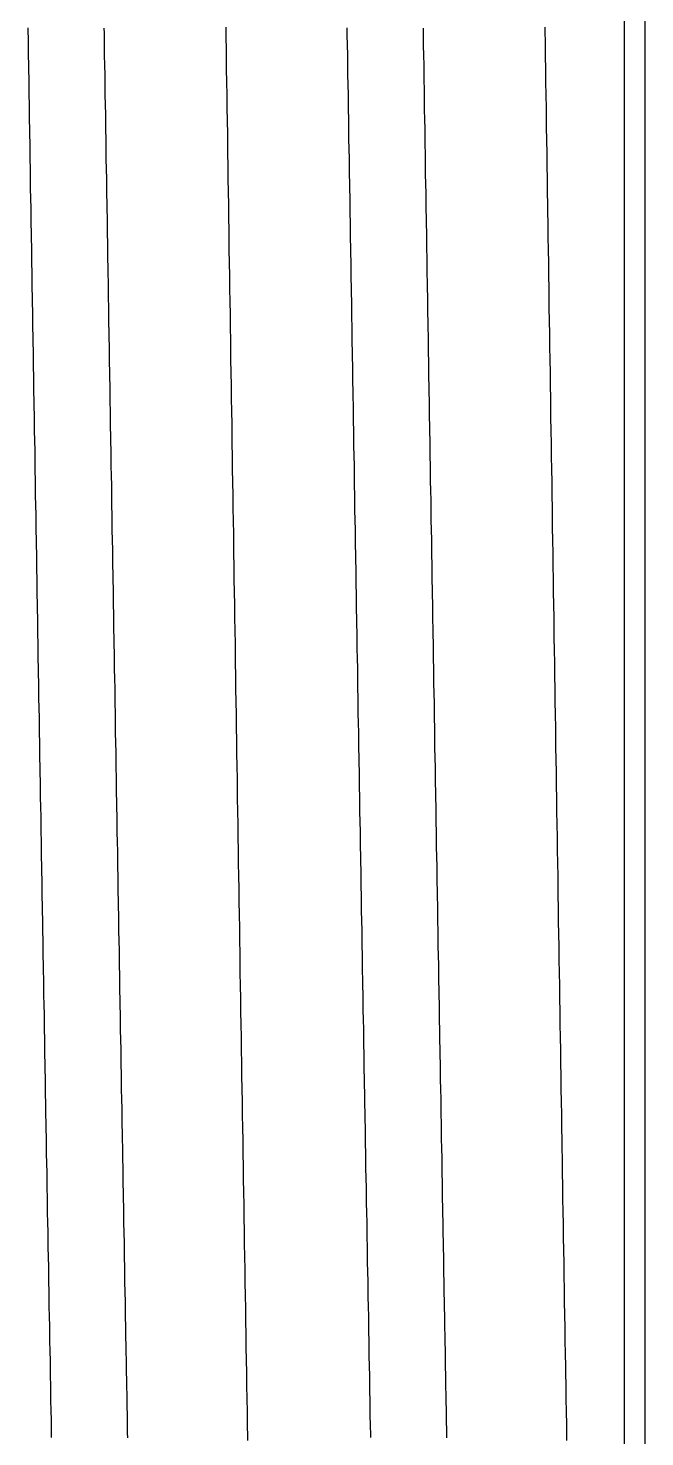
# Model space of a CAD drawing. Header units: millimetres. Extents: x 0 to 3800, y -67 to 2530.
# Drawn here: x 2304 to 2306.97, y 1470.19 to 1476.98 of the extents above; entities that cross this region are included whole.
import ezdxf

# ---------------------------------------------------------------- set-up
doc = ezdxf.new("R2010")
doc.units = ezdxf.units.MM
doc.layers.add('내부선 및 부속', color=4, linetype='Continuous')

msp = doc.modelspace()

# ---------------------------------------------------------------- linework, layer by layer
at = {"layer": '내부선 및 부속', "linetype": 'Continuous'}
for p, q in [((2306.9716, 1495.7004), (2306.9716, 1458.5582)), ((2306.8719, 1495.4735), (2306.8719, 1458.7851))]:
    msp.add_line(p, q, dxfattribs=at)
at = {"layer": '내부선 및 부속', "linetype": 'Continuous', "flags": 128}
for points in [[(2304.1091, 1470.1853), (2304.1091, 1470.2093), (2304.1091, 1470.2333), (2304.1081, 1470.2573), (2304.1081, 1470.2803), (2304.1071, 1470.3043), (2304.1071, 1470.3283), (2304.1061, 1470.3523), (2304.1061, 1470.3763), (2304.1061, 1470.4003), (2304.1051, 1470.4243), (2304.1051, 1470.4483), (2304.1041, 1470.4713), (2304.1041, 1470.4953), (2304.1031, 1470.5193), (2304.1031, 1470.5433), (2304.1031, 1470.5673), (2304.1021, 1470.5913), (2304.1021, 1470.6153), (2304.1011, 1470.6383), (2304.1011, 1470.6623), (2304.1001, 1470.6863), (2304.1001, 1470.7103), (2304.1001, 1470.7343), (2304.0991, 1470.7583), (2304.0991, 1470.7823), (2304.0981, 1470.8053), (2304.0981, 1470.8293), (2304.0971, 1470.8533), (2304.0971, 1470.8773), (2304.0971, 1470.9013), (2304.0961, 1470.9253), (2304.0961, 1470.9493), (2304.0951, 1470.9733), (2304.0951, 1470.9963), (2304.0951, 1471.0203), (2304.0941, 1471.0443), (2304.0941, 1471.0683), (2304.0931, 1471.0923), (2304.0931, 1471.1163), (2304.0921, 1471.1403), (2304.0921, 1471.1633), (2304.0921, 1471.1873), (2304.0911, 1471.2113), (2304.0911, 1471.2353), (2304.0901, 1471.2593), (2304.0901, 1471.2833), (2304.0901, 1471.3073), (2304.0891, 1471.3303), (2304.0891, 1471.3543), (2304.0881, 1471.3783), (2304.0881, 1471.4023), (2304.0881, 1471.4023), (2304.0871, 1471.4263), (2304.0871, 1471.4503), (2304.0871, 1471.4743), (2304.0861, 1471.4983), (2304.0861, 1471.5213), (2304.0851, 1471.5453), (2304.0851, 1471.5693), (2304.0851, 1471.5933), (2304.0841, 1471.6173), (2304.0841, 1471.6413), (2304.0831, 1471.6653), (2304.0831, 1471.6883), (2304.0831, 1471.7123), (2304.0821, 1471.7363), (2304.0821, 1471.7603), (2304.0811, 1471.7843), (2304.0811, 1471.8083), (2304.0801, 1471.8323), (2304.0801, 1471.8563), (2304.0801, 1471.8793), (2304.0791, 1471.9033), (2304.0791, 1471.9273), (2304.0781, 1471.9513), (2304.0781, 1471.9753), (2304.0781, 1471.9993), (2304.0771, 1472.0233), (2304.0771, 1472.0463), (2304.0761, 1472.0703), (2304.0761, 1472.0943), (2304.0761, 1472.1183), (2304.0751, 1472.1423), (2304.0751, 1472.1663), (2304.0741, 1472.1903), (2304.0741, 1472.2133), (2304.0741, 1472.2373), (2304.0731, 1472.2613), (2304.0731, 1472.2853), (2304.0721, 1472.3093), (2304.0721, 1472.3333), (2304.0721, 1472.3573), (2304.0711, 1472.3813), (2304.0711, 1472.4043), (2304.0701, 1472.4283), (2304.0701, 1472.4523), (2304.0701, 1472.4763), (2304.0691, 1472.5003), (2304.0691, 1472.5243), (2304.0681, 1472.5483), (2304.0681, 1472.5713), (2304.0681, 1472.5953), (2304.0671, 1472.6193), (2304.0671, 1472.6433), (2304.0661, 1472.6673), (2304.0661, 1472.6913), (2304.0651, 1472.7153), (2304.0651, 1472.7383), (2304.0651, 1472.7623), (2304.0641, 1472.7863), (2304.0641, 1472.8103), (2304.0631, 1472.8343), (2304.0631, 1472.8583), (2304.0631, 1472.8823), (2304.0621, 1472.9063), (2304.0621, 1472.9293), (2304.0621, 1472.9533), (2304.0611, 1472.9773), (2304.0611, 1473.0013), (2304.0601, 1473.0253), (2304.0601, 1473.0493), (2304.0601, 1473.0733), (2304.0591, 1473.0963), (2304.0591, 1473.1203), (2304.0581, 1473.1443), (2304.0581, 1473.1683), (2304.0581, 1473.1923), (2304.0571, 1473.2163), (2304.0571, 1473.2403), (2304.0561, 1473.2643), (2304.0561, 1473.2873), (2304.0561, 1473.3113), (2304.0551, 1473.3353), (2304.0551, 1473.3593), (2304.0541, 1473.3833), (2304.0541, 1473.4073), (2304.0541, 1473.4313), (2304.0531, 1473.4543), (2304.0531, 1473.4783), (2304.0521, 1473.5023), (2304.0521, 1473.5263), (2304.0521, 1473.5503), (2304.0511, 1473.5743), (2304.0511, 1473.5983), (2304.0501, 1473.6213), (2304.0501, 1473.6453), (2304.0501, 1473.6693), (2304.0491, 1473.6933), (2304.0491, 1473.7173), (2304.0481, 1473.7413), (2304.0481, 1473.7653), (2304.0481, 1473.7893), (2304.0481, 1473.7893), (2304.0471, 1473.8123), (2304.0471, 1473.8363), (2304.0461, 1473.8603), (2304.0461, 1473.8843), (2304.0461, 1473.9083), (2304.0451, 1473.9323), (2304.0451, 1473.9563), (2304.0451, 1473.9793), (2304.0441, 1474.0033), (2304.0441, 1474.0273), (2304.0431, 1474.0513), (2304.0431, 1474.0753), (2304.0431, 1474.0993), (2304.0421, 1474.1233), (2304.0421, 1474.1473), (2304.0411, 1474.1703), (2304.0411, 1474.1943), (2304.0411, 1474.2183), (2304.0401, 1474.2423), (2304.0401, 1474.2663), (2304.0391, 1474.2903), (2304.0391, 1474.3143), (2304.0391, 1474.3373), (2304.0381, 1474.3613), (2304.0381, 1474.3853), (2304.0371, 1474.4093), (2304.0371, 1474.4333), (2304.0371, 1474.4573), (2304.0361, 1474.4813), (2304.0361, 1474.5043), (2304.0361, 1474.5283), (2304.0351, 1474.5523), (2304.0351, 1474.5763), (2304.0341, 1474.6003), (2304.0341, 1474.6243), (2304.0341, 1474.6483), (2304.0331, 1474.6723), (2304.0331, 1474.6953), (2304.0321, 1474.7193), (2304.0321, 1474.7433), (2304.0321, 1474.7673), (2304.0311, 1474.7913), (2304.0311, 1474.8153), (2304.0301, 1474.8393), (2304.0301, 1474.8623), (2304.0301, 1474.8863), (2304.0291, 1474.9103), (2304.0291, 1474.9343), (2304.0291, 1474.9583), (2304.0281, 1474.9823), (2304.0281, 1475.0063), (2304.0271, 1475.0303), (2304.0271, 1475.0533), (2304.0271, 1475.0773), (2304.0261, 1475.1013), (2304.0261, 1475.1253), (2304.0251, 1475.1493), (2304.0251, 1475.1733), (2304.0251, 1475.1973), (2304.0241, 1475.2203), (2304.0241, 1475.2443), (2304.0241, 1475.2683), (2304.0231, 1475.2923), (2304.0231, 1475.3163), (2304.0221, 1475.3403), (2304.0221, 1475.3643), (2304.0221, 1475.3873), (2304.0211, 1475.4113), (2304.0211, 1475.4353), (2304.0201, 1475.4593), (2304.0201, 1475.4833), (2304.0201, 1475.5073), (2304.0191, 1475.5313), (2304.0191, 1475.5553), (2304.0181, 1475.5783), (2304.0181, 1475.6023), (2304.0181, 1475.6263), (2304.0171, 1475.6503), (2304.0171, 1475.6743), (2304.0171, 1475.6983), (2304.0161, 1475.7223), (2304.0161, 1475.7453), (2304.0151, 1475.7693), (2304.0151, 1475.7933), (2304.0151, 1475.8173), (2304.0141, 1475.8413), (2304.0141, 1475.8653), (2304.0131, 1475.8893), (2304.0131, 1475.9133), (2304.0131, 1475.9363), (2304.0121, 1475.9603), (2304.0121, 1475.9843), (2304.0121, 1476.0083), (2304.0111, 1476.0323), (2304.0111, 1476.0563), (2304.0101, 1476.0803), (2304.0101, 1476.1033), (2304.0101, 1476.1273), (2304.0091, 1476.1513), (2304.0091, 1476.1753), (2304.0091, 1476.1753), (2304.0081, 1476.1993), (2304.0081, 1476.2233), (2304.0081, 1476.2473), (2304.0071, 1476.2703), (2304.0071, 1476.2943), (2304.0071, 1476.3183), (2304.0061, 1476.3423), (2304.0061, 1476.3663), (2304.0051, 1476.3903), (2304.0051, 1476.4143), (2304.0051, 1476.4383), (2304.0041, 1476.4613), (2304.0041, 1476.4853), (2304.0041, 1476.5093), (2304.0031, 1476.5333), (2304.0031, 1476.5573), (2304.0021, 1476.5813), (2304.0021, 1476.6053), (2304.0021, 1476.6283), (2304.0011, 1476.6523), (2304.0011, 1476.6763), (2304.0001, 1476.7003), (2304.0001, 1476.7243), (2304.0001, 1476.7483), (2303.9991, 1476.7723), (2303.9991, 1476.7963), (2303.9991, 1476.8193), (2303.9981, 1476.8433), (2303.9981, 1476.8673), (2303.9971, 1476.8913), (2303.9971, 1476.9153), (2303.9971, 1476.9393), (2303.9961, 1476.9633), (2303.9961, 1476.9863)], [(2304.4771, 1470.1843), (2304.4761, 1470.2083), (2304.4761, 1470.2313), (2304.4751, 1470.2553), (2304.4751, 1470.2793), (2304.4751, 1470.3033), (2304.4741, 1470.3273), (2304.4741, 1470.3513), (2304.4731, 1470.3753), (2304.4731, 1470.3993), (2304.4721, 1470.4223), (2304.4721, 1470.4463), (2304.4721, 1470.4703), (2304.4711, 1470.4943), (2304.4711, 1470.5183), (2304.4701, 1470.5423), (2304.4701, 1470.5663), (2304.4691, 1470.5893), (2304.4691, 1470.6133), (2304.4691, 1470.6373), (2304.4681, 1470.6613), (2304.4681, 1470.6853), (2304.4671, 1470.7093), (2304.4671, 1470.7333), (2304.4661, 1470.7573), (2304.4661, 1470.7803), (2304.4661, 1470.8043), (2304.4651, 1470.8283), (2304.4651, 1470.8523), (2304.4641, 1470.8763), (2304.4641, 1470.9003), (2304.4631, 1470.9243), (2304.4631, 1470.9473), (2304.4631, 1470.9713), (2304.4621, 1470.9953), (2304.4621, 1471.0193), (2304.4611, 1471.0433), (2304.4611, 1471.0673), (2304.4611, 1471.0913), (2304.4601, 1471.1143), (2304.4601, 1471.1383), (2304.4591, 1471.1623), (2304.4591, 1471.1863), (2304.4581, 1471.2103), (2304.4581, 1471.2343), (2304.4581, 1471.2583), (2304.4571, 1471.2823), (2304.4571, 1471.3053), (2304.4561, 1471.3293), (2304.4561, 1471.3533), (2304.4561, 1471.3773), (2304.4551, 1471.4013), (2304.4551, 1471.4253), (2304.4551, 1471.4253), (2304.4541, 1471.4493), (2304.4541, 1471.4723), (2304.4541, 1471.4963), (2304.4531, 1471.5203), (2304.4531, 1471.5443), (2304.4521, 1471.5683), (2304.4521, 1471.5923), (2304.4511, 1471.6163), (2304.4511, 1471.6393), (2304.4511, 1471.6633), (2304.4501, 1471.6873), (2304.4501, 1471.7113), (2304.4491, 1471.7353), (2304.4491, 1471.7593), (2304.4491, 1471.7833), (2304.4481, 1471.8073), (2304.4481, 1471.8303), (2304.4471, 1471.8543), (2304.4471, 1471.8783), (2304.4471, 1471.9023), (2304.4461, 1471.9263), (2304.4461, 1471.9503), (2304.4451, 1471.9743), (2304.4451, 1471.9973), (2304.4441, 1472.0213), (2304.4441, 1472.0453), (2304.4441, 1472.0693), (2304.4431, 1472.0933), (2304.4431, 1472.1173), (2304.4421, 1472.1413), (2304.4421, 1472.1653), (2304.4421, 1472.1883), (2304.4411, 1472.2123), (2304.4411, 1472.2363), (2304.4401, 1472.2603), (2304.4401, 1472.2843), (2304.4401, 1472.3083), (2304.4391, 1472.3323), (2304.4391, 1472.3553), (2304.4381, 1472.3793), (2304.4381, 1472.4033), (2304.4381, 1472.4273), (2304.4371, 1472.4513), (2304.4371, 1472.4753), (2304.4361, 1472.4993), (2304.4361, 1472.5223), (2304.4361, 1472.5463), (2304.4351, 1472.5703), (2304.4351, 1472.5943), (2304.4341, 1472.6183), (2304.4341, 1472.6423), (2304.4341, 1472.6663), (2304.4331, 1472.6903), (2304.4331, 1472.7133), (2304.4321, 1472.7373), (2304.4321, 1472.7613), (2304.4321, 1472.7853), (2304.4311, 1472.8093), (2304.4311, 1472.8333), (2304.4301, 1472.8573), (2304.4301, 1472.8803), (2304.4301, 1472.9043), (2304.4291, 1472.9283), (2304.4291, 1472.9523), (2304.4281, 1472.9763), (2304.4281, 1473.0003), (2304.4281, 1473.0243), (2304.4271, 1473.0473), (2304.4271, 1473.0713), (2304.4261, 1473.0953), (2304.4261, 1473.1193), (2304.4261, 1473.1433), (2304.4251, 1473.1673), (2304.4251, 1473.1913), (2304.4241, 1473.2153), (2304.4241, 1473.2383), (2304.4241, 1473.2623), (2304.4231, 1473.2863), (2304.4231, 1473.3103), (2304.4221, 1473.3343), (2304.4221, 1473.3583), (2304.4221, 1473.3823), (2304.4211, 1473.4053), (2304.4211, 1473.4293), (2304.4201, 1473.4533), (2304.4201, 1473.4773), (2304.4201, 1473.5013), (2304.4191, 1473.5253), (2304.4191, 1473.5493), (2304.4181, 1473.5733), (2304.4181, 1473.5963), (2304.4181, 1473.6203), (2304.4171, 1473.6443), (2304.4171, 1473.6683), (2304.4171, 1473.6923), (2304.4161, 1473.7163), (2304.4161, 1473.7403), (2304.4151, 1473.7633), (2304.4151, 1473.7873), (2304.4151, 1473.8113), (2304.4151, 1473.8113), (2304.4141, 1473.8353), (2304.4141, 1473.8593), (2304.4131, 1473.8833), (2304.4131, 1473.9073), (2304.4131, 1473.9303), (2304.4121, 1473.9543), (2304.4121, 1473.9783), (2304.4111, 1474.0023), (2304.4111, 1474.0263), (2304.4111, 1474.0503), (2304.4101, 1474.0743), (2304.4101, 1474.0983), (2304.4091, 1474.1213), (2304.4091, 1474.1453), (2304.4091, 1474.1693), (2304.4081, 1474.1933), (2304.4081, 1474.2173), (2304.4071, 1474.2413), (2304.4071, 1474.2653), (2304.4071, 1474.2883), (2304.4061, 1474.3123), (2304.4061, 1474.3363), (2304.4061, 1474.3603), (2304.4051, 1474.3843), (2304.4051, 1474.4083), (2304.4041, 1474.4323), (2304.4041, 1474.4563), (2304.4041, 1474.4793), (2304.4031, 1474.5033), (2304.4031, 1474.5273), (2304.4021, 1474.5513), (2304.4021, 1474.5753), (2304.4021, 1474.5993), (2304.4011, 1474.6233), (2304.4011, 1474.6463), (2304.4001, 1474.6703), (2304.4001, 1474.6943), (2304.4001, 1474.7183), (2304.3991, 1474.7423), (2304.3991, 1474.7663), (2304.3991, 1474.7903), (2304.3981, 1474.8133), (2304.3981, 1474.8373), (2304.3971, 1474.8613), (2304.3971, 1474.8853), (2304.3971, 1474.9093), (2304.3961, 1474.9333), (2304.3961, 1474.9573), (2304.3951, 1474.9813), (2304.3951, 1475.0043), (2304.3951, 1475.0283), (2304.3941, 1475.0523), (2304.3941, 1475.0763), (2304.3941, 1475.1003), (2304.3931, 1475.1243), (2304.3931, 1475.1483), (2304.3921, 1475.1713), (2304.3921, 1475.1953), (2304.3921, 1475.2193), (2304.3911, 1475.2433), (2304.3911, 1475.2673), (2304.3901, 1475.2913), (2304.3901, 1475.3153), (2304.3901, 1475.3383), (2304.3891, 1475.3623), (2304.3891, 1475.3863), (2304.3881, 1475.4103), (2304.3881, 1475.4343), (2304.3881, 1475.4583), (2304.3871, 1475.4823), (2304.3871, 1475.5063), (2304.3871, 1475.5293), (2304.3861, 1475.5533), (2304.3861, 1475.5773), (2304.3851, 1475.6013), (2304.3851, 1475.6253), (2304.3851, 1475.6493), (2304.3841, 1475.6733), (2304.3841, 1475.6963), (2304.3831, 1475.7203), (2304.3831, 1475.7443), (2304.3831, 1475.7683), (2304.3821, 1475.7923), (2304.3821, 1475.8163), (2304.3821, 1475.8403), (2304.3811, 1475.8643), (2304.3811, 1475.8873), (2304.3801, 1475.9113), (2304.3801, 1475.9353), (2304.3801, 1475.9593), (2304.3791, 1475.9833), (2304.3791, 1476.0073), (2304.3781, 1476.0313), (2304.3781, 1476.0543), (2304.3781, 1476.0783), (2304.3771, 1476.1023), (2304.3771, 1476.1263), (2304.3771, 1476.1503), (2304.3761, 1476.1743), (2304.3761, 1476.1983), (2304.3761, 1476.1983), (2304.3751, 1476.2213), (2304.3751, 1476.2453), (2304.3751, 1476.2693), (2304.3741, 1476.2933), (2304.3741, 1476.3173), (2304.3731, 1476.3413), (2304.3731, 1476.3653), (2304.3731, 1476.3893), (2304.3721, 1476.4123), (2304.3721, 1476.4363), (2304.3721, 1476.4603), (2304.3711, 1476.4843), (2304.3711, 1476.5083), (2304.3701, 1476.5323), (2304.3701, 1476.5563), (2304.3701, 1476.5793), (2304.3691, 1476.6033), (2304.3691, 1476.6273), (2304.3681, 1476.6513), (2304.3681, 1476.6753), (2304.3681, 1476.6993), (2304.3671, 1476.7233), (2304.3671, 1476.7473), (2304.3671, 1476.7703), (2304.3661, 1476.7943), (2304.3661, 1476.8183), (2304.3651, 1476.8423), (2304.3651, 1476.8663), (2304.3651, 1476.8903), (2304.3641, 1476.9143), (2304.3641, 1476.9373), (2304.3641, 1476.9613), (2304.3631, 1476.9853)], [(2304.9491, 1476.9893), (2304.9501, 1476.9583), (2304.9501, 1476.9273), (2304.9511, 1476.8963), (2304.9511, 1476.8643), (2304.9521, 1476.8333), (2304.9521, 1476.8023), (2304.9521, 1476.7713), (2304.9531, 1476.7403), (2304.9531, 1476.7093), (2304.9541, 1476.6783), (2304.9541, 1476.6463), (2304.9551, 1476.6153), (2304.9551, 1476.5843), (2304.9561, 1476.5533), (2304.9561, 1476.5223), (2304.9571, 1476.4913), (2304.9571, 1476.4603), (2304.9581, 1476.4283), (2304.9581, 1476.3973), (2304.9581, 1476.3663), (2304.9591, 1476.3353), (2304.9591, 1476.3043), (2304.9601, 1476.2733), (2304.9601, 1476.2423), (2304.9611, 1476.2113), (2304.9611, 1476.1793), (2304.9621, 1476.1483), (2304.9621, 1476.1173), (2304.9631, 1476.0863), (2304.9631, 1476.0553), (2304.9641, 1476.0243), (2304.9641, 1475.9933), (2304.9651, 1475.9613), (2304.9651, 1475.9303), (2304.9651, 1475.8993), (2304.9661, 1475.8683), (2304.9661, 1475.8373), (2304.9671, 1475.8063), (2304.9671, 1475.7753), (2304.9681, 1475.7443), (2304.9681, 1475.7123), (2304.9691, 1475.6813), (2304.9691, 1475.6503), (2304.9701, 1475.6193), (2304.9701, 1475.5883), (2304.9711, 1475.5573), (2304.9711, 1475.5263), (2304.9721, 1475.4943), (2304.9721, 1475.4633), (2304.9721, 1475.4323), (2304.9731, 1475.4013), (2304.9731, 1475.3703), (2304.9741, 1475.3393), (2304.9741, 1475.3083), (2304.9751, 1475.2773), (2304.9751, 1475.2453), (2304.9761, 1475.2143), (2304.9761, 1475.1833), (2304.9771, 1475.1523), (2304.9771, 1475.1213), (2304.9781, 1475.0903), (2304.9781, 1475.0593), (2304.9791, 1475.0273), (2304.9791, 1474.9963), (2304.9791, 1474.9653), (2304.9801, 1474.9343), (2304.9801, 1474.9033), (2304.9811, 1474.8723), (2304.9811, 1474.8723), (2304.9811, 1474.8413), (2304.9821, 1474.8103), (2304.9821, 1474.7783), (2304.9831, 1474.7473), (2304.9831, 1474.7163), (2304.9841, 1474.6853), (2304.9841, 1474.6543), (2304.9851, 1474.6233), (2304.9851, 1474.5923), (2304.9861, 1474.5603), (2304.9861, 1474.5293), (2304.9871, 1474.4983), (2304.9871, 1474.4673), (2304.9871, 1474.4363), (2304.9881, 1474.4053), (2304.9881, 1474.3743), (2304.9891, 1474.3433), (2304.9891, 1474.3113), (2304.9901, 1474.2803), (2304.9901, 1474.2493), (2304.9911, 1474.2183), (2304.9911, 1474.1873), (2304.9921, 1474.1563), (2304.9921, 1474.1253), (2304.9931, 1474.0933), (2304.9931, 1474.0623), (2304.9941, 1474.0313), (2304.9941, 1474.0003), (2304.9951, 1473.9693), (2304.9951, 1473.9383), (2304.9951, 1473.9073), (2304.9961, 1473.8763), (2304.9961, 1473.8443), (2304.9971, 1473.8133), (2304.9971, 1473.7823), (2304.9981, 1473.7513), (2304.9981, 1473.7203), (2304.9991, 1473.6893), (2304.9991, 1473.6583), (2305.0001, 1473.6263), (2305.0001, 1473.5953), (2305.0011, 1473.5643), (2305.0011, 1473.5333), (2305.0021, 1473.5023), (2305.0021, 1473.4713), (2305.0031, 1473.4403), (2305.0031, 1473.4093), (2305.0041, 1473.3773), (2305.0041, 1473.3463), (2305.0051, 1473.3153), (2305.0051, 1473.2843), (2305.0051, 1473.2533), (2305.0061, 1473.2223), (2305.0061, 1473.1913), (2305.0071, 1473.1593), (2305.0071, 1473.1283), (2305.0081, 1473.0973), (2305.0081, 1473.0663), (2305.0091, 1473.0353), (2305.0091, 1473.0043), (2305.0101, 1472.9733), (2305.0101, 1472.9423), (2305.0111, 1472.9103), (2305.0111, 1472.8793), (2305.0121, 1472.8483), (2305.0121, 1472.8173), (2305.0131, 1472.7863), (2305.0131, 1472.7553), (2305.0141, 1472.7243), (2305.0141, 1472.6923), (2305.0151, 1472.6613), (2305.0151, 1472.6303), (2305.0161, 1472.5993), (2305.0161, 1472.5683), (2305.0171, 1472.5373), (2305.0171, 1472.5063), (2305.0171, 1472.4753), (2305.0181, 1472.4433), (2305.0181, 1472.4123), (2305.0191, 1472.3813), (2305.0191, 1472.3503), (2305.0201, 1472.3193), (2305.0201, 1472.2883), (2305.0211, 1472.2573), (2305.0211, 1472.2253), (2305.0221, 1472.1943), (2305.0221, 1472.1633), (2305.0231, 1472.1323), (2305.0231, 1472.1013), (2305.0241, 1472.0703), (2305.0241, 1472.0393), (2305.0251, 1472.0073), (2305.0251, 1471.9763), (2305.0261, 1471.9453), (2305.0261, 1471.9143), (2305.0271, 1471.8833), (2305.0271, 1471.8523), (2305.0281, 1471.8213), (2305.0281, 1471.7903), (2305.0291, 1471.7583), (2305.0291, 1471.7583), (2305.0291, 1471.7273), (2305.0301, 1471.6963), (2305.0301, 1471.6653), (2305.0311, 1471.6343), (2305.0311, 1471.6033), (2305.0321, 1471.5723), (2305.0321, 1471.5403), (2305.0331, 1471.5093), (2305.0331, 1471.4783), (2305.0341, 1471.4473), (2305.0341, 1471.4163), (2305.0351, 1471.3853), (2305.0351, 1471.3543), (2305.0361, 1471.3233), (2305.0361, 1471.2913), (2305.0371, 1471.2603), (2305.0371, 1471.2293), (2305.0381, 1471.1983), (2305.0381, 1471.1673), (2305.0391, 1471.1363), (2305.0391, 1471.1053), (2305.0401, 1471.0733), (2305.0401, 1471.0423), (2305.0411, 1471.0113), (2305.0411, 1470.9803), (2305.0421, 1470.9493), (2305.0421, 1470.9183), (2305.0431, 1470.8873), (2305.0431, 1470.8563), (2305.0441, 1470.8243), (2305.0441, 1470.7933), (2305.0451, 1470.7623), (2305.0451, 1470.7313), (2305.0461, 1470.7003), (2305.0461, 1470.6693), (2305.0471, 1470.6383), (2305.0471, 1470.6063), (2305.0481, 1470.5753), (2305.0481, 1470.5443), (2305.0491, 1470.5133), (2305.0491, 1470.4823), (2305.0501, 1470.4513), (2305.0501, 1470.4203), (2305.0511, 1470.3893), (2305.0511, 1470.3573), (2305.0521, 1470.3263), (2305.0521, 1470.2953), (2305.0531, 1470.2643), (2305.0531, 1470.2333), (2305.0541, 1470.2023), (2305.0541, 1470.1713)], [(2305.6491, 1470.1853), (2305.6491, 1470.2093), (2305.6481, 1470.2333), (2305.6481, 1470.2573), (2305.6471, 1470.2803), (2305.6471, 1470.3043), (2305.6471, 1470.3283), (2305.6461, 1470.3523), (2305.6461, 1470.3763), (2305.6451, 1470.4003), (2305.6451, 1470.4243), (2305.6441, 1470.4473), (2305.6441, 1470.4713), (2305.6441, 1470.4953), (2305.6431, 1470.5193), (2305.6431, 1470.5433), (2305.6421, 1470.5673), (2305.6421, 1470.5913), (2305.6421, 1470.6153), (2305.6411, 1470.6383), (2305.6411, 1470.6623), (2305.6401, 1470.6863), (2305.6401, 1470.7103), (2305.6391, 1470.7343), (2305.6391, 1470.7583), (2305.6391, 1470.7823), (2305.6381, 1470.8053), (2305.6381, 1470.8293), (2305.6371, 1470.8533), (2305.6371, 1470.8773), (2305.6361, 1470.9013), (2305.6361, 1470.9253), (2305.6361, 1470.9493), (2305.6351, 1470.9733), (2305.6351, 1470.9963), (2305.6341, 1471.0203), (2305.6341, 1471.0443), (2305.6341, 1471.0683), (2305.6331, 1471.0923), (2305.6331, 1471.1163), (2305.6321, 1471.1403), (2305.6321, 1471.1633), (2305.6311, 1471.1873), (2305.6311, 1471.2113), (2305.6311, 1471.2353), (2305.6301, 1471.2593), (2305.6301, 1471.2833), (2305.6291, 1471.3073), (2305.6291, 1471.3303), (2305.6291, 1471.3543), (2305.6281, 1471.3783), (2305.6281, 1471.4023), (2305.6281, 1471.4023), (2305.6271, 1471.4263), (2305.6271, 1471.4503), (2305.6261, 1471.4743), (2305.6261, 1471.4983), (2305.6261, 1471.5213), (2305.6251, 1471.5453), (2305.6251, 1471.5693), (2305.6241, 1471.5933), (2305.6241, 1471.6173), (2305.6241, 1471.6413), (2305.6231, 1471.6653), (2305.6231, 1471.6883), (2305.6221, 1471.7123), (2305.6221, 1471.7363), (2305.6221, 1471.7603), (2305.6211, 1471.7843), (2305.6211, 1471.8083), (2305.6201, 1471.8323), (2305.6201, 1471.8553), (2305.6191, 1471.8793), (2305.6191, 1471.9033), (2305.6191, 1471.9273), (2305.6181, 1471.9513), (2305.6181, 1471.9753), (2305.6171, 1471.9993), (2305.6171, 1472.0233), (2305.6171, 1472.0463), (2305.6161, 1472.0703), (2305.6161, 1472.0943), (2305.6151, 1472.1183), (2305.6151, 1472.1423), (2305.6151, 1472.1663), (2305.6141, 1472.1903), (2305.6141, 1472.2133), (2305.6131, 1472.2373), (2305.6131, 1472.2613), (2305.6131, 1472.2853), (2305.6121, 1472.3093), (2305.6121, 1472.3333), (2305.6111, 1472.3573), (2305.6111, 1472.3813), (2305.6111, 1472.4043), (2305.6101, 1472.4283), (2305.6101, 1472.4523), (2305.6091, 1472.4763), (2305.6091, 1472.5003), (2305.6091, 1472.5243), (2305.6081, 1472.5483), (2305.6081, 1472.5713), (2305.6071, 1472.5953), (2305.6071, 1472.6193), (2305.6071, 1472.6433), (2305.6061, 1472.6673), (2305.6061, 1472.6913), (2305.6051, 1472.7153), (2305.6051, 1472.7383), (2305.6051, 1472.7623), (2305.6041, 1472.7863), (2305.6041, 1472.8103), (2305.6031, 1472.8343), (2305.6031, 1472.8583), (2305.6031, 1472.8823), (2305.6021, 1472.9063), (2305.6021, 1472.9293), (2305.6011, 1472.9533), (2305.6011, 1472.9773), (2305.6011, 1473.0013), (2305.6001, 1473.0253), (2305.6001, 1473.0493), (2305.5991, 1473.0733), (2305.5991, 1473.0963), (2305.5991, 1473.1203), (2305.5981, 1473.1443), (2305.5981, 1473.1683), (2305.5971, 1473.1923), (2305.5971, 1473.2163), (2305.5971, 1473.2403), (2305.5961, 1473.2643), (2305.5961, 1473.2873), (2305.5951, 1473.3113), (2305.5951, 1473.3353), (2305.5951, 1473.3593), (2305.5941, 1473.3833), (2305.5941, 1473.4073), (2305.5931, 1473.4313), (2305.5931, 1473.4543), (2305.5931, 1473.4783), (2305.5921, 1473.5023), (2305.5921, 1473.5263), (2305.5911, 1473.5503), (2305.5911, 1473.5743), (2305.5911, 1473.5983), (2305.5901, 1473.6213), (2305.5901, 1473.6453), (2305.5891, 1473.6693), (2305.5891, 1473.6933), (2305.5891, 1473.7173), (2305.5881, 1473.7413), (2305.5881, 1473.7653), (2305.5871, 1473.7893), (2305.5871, 1473.7893), (2305.5871, 1473.8123), (2305.5871, 1473.8363), (2305.5861, 1473.8603), (2305.5861, 1473.8843), (2305.5861, 1473.9083), (2305.5851, 1473.9323), (2305.5851, 1473.9563), (2305.5841, 1473.9793), (2305.5841, 1474.0033), (2305.5841, 1474.0273), (2305.5831, 1474.0513), (2305.5831, 1474.0753), (2305.5821, 1474.0993), (2305.5821, 1474.1233), (2305.5821, 1474.1473), (2305.5811, 1474.1703), (2305.5811, 1474.1943), (2305.5801, 1474.2183), (2305.5801, 1474.2423), (2305.5801, 1474.2663), (2305.5791, 1474.2903), (2305.5791, 1474.3143), (2305.5781, 1474.3373), (2305.5781, 1474.3613), (2305.5781, 1474.3853), (2305.5771, 1474.4093), (2305.5771, 1474.4333), (2305.5771, 1474.4573), (2305.5761, 1474.4813), (2305.5761, 1474.5043), (2305.5751, 1474.5283), (2305.5751, 1474.5523), (2305.5751, 1474.5763), (2305.5741, 1474.6003), (2305.5741, 1474.6243), (2305.5731, 1474.6483), (2305.5731, 1474.6723), (2305.5731, 1474.6953), (2305.5721, 1474.7193), (2305.5721, 1474.7433), (2305.5711, 1474.7673), (2305.5711, 1474.7913), (2305.5711, 1474.8153), (2305.5701, 1474.8393), (2305.5701, 1474.8623), (2305.5701, 1474.8863), (2305.5691, 1474.9103), (2305.5691, 1474.9343), (2305.5681, 1474.9583), (2305.5681, 1474.9823), (2305.5681, 1475.0063), (2305.5671, 1475.0303), (2305.5671, 1475.0533), (2305.5661, 1475.0773), (2305.5661, 1475.1013), (2305.5661, 1475.1253), (2305.5651, 1475.1493), (2305.5651, 1475.1733), (2305.5641, 1475.1973), (2305.5641, 1475.2203), (2305.5641, 1475.2443), (2305.5631, 1475.2683), (2305.5631, 1475.2923), (2305.5631, 1475.3163), (2305.5621, 1475.3403), (2305.5621, 1475.3643), (2305.5611, 1475.3873), (2305.5611, 1475.4113), (2305.5611, 1475.4353), (2305.5601, 1475.4593), (2305.5601, 1475.4833), (2305.5591, 1475.5073), (2305.5591, 1475.5313), (2305.5591, 1475.5553), (2305.5581, 1475.5783), (2305.5581, 1475.6023), (2305.5581, 1475.6263), (2305.5571, 1475.6503), (2305.5571, 1475.6743), (2305.5561, 1475.6983), (2305.5561, 1475.7223), (2305.5561, 1475.7453), (2305.5551, 1475.7693), (2305.5551, 1475.7933), (2305.5541, 1475.8173), (2305.5541, 1475.8413), (2305.5541, 1475.8653), (2305.5531, 1475.8893), (2305.5531, 1475.9133), (2305.5531, 1475.9363), (2305.5521, 1475.9603), (2305.5521, 1475.9843), (2305.5511, 1476.0083), (2305.5511, 1476.0323), (2305.5511, 1476.0563), (2305.5501, 1476.0803), (2305.5501, 1476.1033), (2305.5491, 1476.1273), (2305.5491, 1476.1513), (2305.5491, 1476.1753), (2305.5491, 1476.1753), (2305.5481, 1476.1993), (2305.5481, 1476.2233), (2305.5481, 1476.2473), (2305.5471, 1476.2703), (2305.5471, 1476.2943), (2305.5461, 1476.3183), (2305.5461, 1476.3423), (2305.5461, 1476.3663), (2305.5451, 1476.3903), (2305.5451, 1476.4143), (2305.5441, 1476.4383), (2305.5441, 1476.4613), (2305.5441, 1476.4853), (2305.5431, 1476.5093), (2305.5431, 1476.5333), (2305.5431, 1476.5573), (2305.5421, 1476.5813), (2305.5421, 1476.6053), (2305.5411, 1476.6283), (2305.5411, 1476.6523), (2305.5411, 1476.6763), (2305.5401, 1476.7003), (2305.5401, 1476.7243), (2305.5391, 1476.7483), (2305.5391, 1476.7723), (2305.5391, 1476.7963), (2305.5381, 1476.8193), (2305.5381, 1476.8433), (2305.5381, 1476.8673), (2305.5371, 1476.8913), (2305.5371, 1476.9153), (2305.5361, 1476.9393), (2305.5361, 1476.9633), (2305.5361, 1476.9863)], [(2306.0161, 1470.1843), (2306.0161, 1470.2083), (2306.0161, 1470.2313), (2306.0151, 1470.2553), (2306.0151, 1470.2793), (2306.0141, 1470.3033), (2306.0141, 1470.3273), (2306.0131, 1470.3513), (2306.0131, 1470.3753), (2306.0131, 1470.3993), (2306.0121, 1470.4223), (2306.0121, 1470.4463), (2306.0111, 1470.4703), (2306.0111, 1470.4943), (2306.0101, 1470.5183), (2306.0101, 1470.5423), (2306.0101, 1470.5663), (2306.0091, 1470.5893), (2306.0091, 1470.6133), (2306.0081, 1470.6373), (2306.0081, 1470.6613), (2306.0081, 1470.6853), (2306.0071, 1470.7093), (2306.0071, 1470.7333), (2306.0061, 1470.7563), (2306.0061, 1470.7803), (2306.0051, 1470.8043), (2306.0051, 1470.8283), (2306.0051, 1470.8523), (2306.0041, 1470.8763), (2306.0041, 1470.9003), (2306.0031, 1470.9243), (2306.0031, 1470.9473), (2306.0021, 1470.9713), (2306.0021, 1470.9953), (2306.0021, 1471.0193), (2306.0011, 1471.0433), (2306.0011, 1471.0673), (2306.0001, 1471.0913), (2306.0001, 1471.1143), (2306.0001, 1471.1383), (2305.9991, 1471.1623), (2305.9991, 1471.1863), (2305.9981, 1471.2103), (2305.9981, 1471.2343), (2305.9971, 1471.2583), (2305.9971, 1471.2823), (2305.9971, 1471.3053), (2305.9961, 1471.3293), (2305.9961, 1471.3533), (2305.9951, 1471.3773), (2305.9951, 1471.4013), (2305.9951, 1471.4253), (2305.9951, 1471.4253), (2305.9941, 1471.4493), (2305.9941, 1471.4723), (2305.9931, 1471.4963), (2305.9931, 1471.5203), (2305.9931, 1471.5443), (2305.9921, 1471.5683), (2305.9921, 1471.5923), (2305.9911, 1471.6163), (2305.9911, 1471.6393), (2305.9901, 1471.6633), (2305.9901, 1471.6873), (2305.9901, 1471.7113), (2305.9891, 1471.7353), (2305.9891, 1471.7593), (2305.9881, 1471.7833), (2305.9881, 1471.8073), (2305.9881, 1471.8303), (2305.9871, 1471.8543), (2305.9871, 1471.8783), (2305.9861, 1471.9023), (2305.9861, 1471.9263), (2305.9861, 1471.9503), (2305.9851, 1471.9743), (2305.9851, 1471.9973), (2305.9841, 1472.0213), (2305.9841, 1472.0453), (2305.9841, 1472.0693), (2305.9831, 1472.0933), (2305.9831, 1472.1173), (2305.9821, 1472.1413), (2305.9821, 1472.1643), (2305.9811, 1472.1883), (2305.9811, 1472.2123), (2305.9811, 1472.2363), (2305.9801, 1472.2603), (2305.9801, 1472.2843), (2305.9791, 1472.3083), (2305.9791, 1472.3323), (2305.9791, 1472.3553), (2305.9781, 1472.3793), (2305.9781, 1472.4033), (2305.9771, 1472.4273), (2305.9771, 1472.4513), (2305.9771, 1472.4753), (2305.9761, 1472.4993), (2305.9761, 1472.5223), (2305.9751, 1472.5463), (2305.9751, 1472.5703), (2305.9751, 1472.5943), (2305.9741, 1472.6183), (2305.9741, 1472.6423), (2305.9731, 1472.6663), (2305.9731, 1472.6903), (2305.9731, 1472.7133), (2305.9721, 1472.7373), (2305.9721, 1472.7613), (2305.9711, 1472.7853), (2305.9711, 1472.8093), (2305.9711, 1472.8333), (2305.9701, 1472.8573), (2305.9701, 1472.8803), (2305.9691, 1472.9043), (2305.9691, 1472.9283), (2305.9691, 1472.9523), (2305.9681, 1472.9763), (2305.9681, 1473.0003), (2305.9671, 1473.0243), (2305.9671, 1473.0473), (2305.9671, 1473.0713), (2305.9661, 1473.0953), (2305.9661, 1473.1193), (2305.9651, 1473.1433), (2305.9651, 1473.1673), (2305.9651, 1473.1913), (2305.9641, 1473.2153), (2305.9641, 1473.2383), (2305.9631, 1473.2623), (2305.9631, 1473.2863), (2305.9631, 1473.3103), (2305.9621, 1473.3343), (2305.9621, 1473.3583), (2305.9611, 1473.3823), (2305.9611, 1473.4053), (2305.9611, 1473.4293), (2305.9601, 1473.4533), (2305.9601, 1473.4773), (2305.9591, 1473.5013), (2305.9591, 1473.5253), (2305.9591, 1473.5493), (2305.9581, 1473.5733), (2305.9581, 1473.5963), (2305.9581, 1473.6203), (2305.9571, 1473.6443), (2305.9571, 1473.6683), (2305.9561, 1473.6923), (2305.9561, 1473.7163), (2305.9561, 1473.7403), (2305.9551, 1473.7633), (2305.9551, 1473.7873), (2305.9541, 1473.8113), (2305.9541, 1473.8113), (2305.9541, 1473.8353), (2305.9541, 1473.8593), (2305.9531, 1473.8833), (2305.9531, 1473.9073), (2305.9521, 1473.9303), (2305.9521, 1473.9543), (2305.9521, 1473.9783), (2305.9511, 1474.0023), (2305.9511, 1474.0263), (2305.9501, 1474.0503), (2305.9501, 1474.0743), (2305.9501, 1474.0983), (2305.9491, 1474.1213), (2305.9491, 1474.1453), (2305.9481, 1474.1693), (2305.9481, 1474.1933), (2305.9481, 1474.2173), (2305.9471, 1474.2413), (2305.9471, 1474.2653), (2305.9471, 1474.2883), (2305.9461, 1474.3123), (2305.9461, 1474.3363), (2305.9451, 1474.3603), (2305.9451, 1474.3843), (2305.9451, 1474.4083), (2305.9441, 1474.4323), (2305.9441, 1474.4563), (2305.9431, 1474.4793), (2305.9431, 1474.5033), (2305.9431, 1474.5273), (2305.9421, 1474.5513), (2305.9421, 1474.5753), (2305.9411, 1474.5993), (2305.9411, 1474.6233), (2305.9411, 1474.6463), (2305.9401, 1474.6703), (2305.9401, 1474.6943), (2305.9401, 1474.7183), (2305.9391, 1474.7423), (2305.9391, 1474.7663), (2305.9381, 1474.7903), (2305.9381, 1474.8133), (2305.9381, 1474.8373), (2305.9371, 1474.8613), (2305.9371, 1474.8853), (2305.9361, 1474.9093), (2305.9361, 1474.9333), (2305.9361, 1474.9573), (2305.9351, 1474.9813), (2305.9351, 1475.0043), (2305.9341, 1475.0283), (2305.9341, 1475.0523), (2305.9341, 1475.0763), (2305.9331, 1475.1003), (2305.9331, 1475.1243), (2305.9331, 1475.1483), (2305.9321, 1475.1713), (2305.9321, 1475.1953), (2305.9311, 1475.2193), (2305.9311, 1475.2433), (2305.9311, 1475.2673), (2305.9301, 1475.2913), (2305.9301, 1475.3153), (2305.9291, 1475.3393), (2305.9291, 1475.3623), (2305.9291, 1475.3863), (2305.9281, 1475.4103), (2305.9281, 1475.4343), (2305.9281, 1475.4583), (2305.9271, 1475.4823), (2305.9271, 1475.5063), (2305.9261, 1475.5293), (2305.9261, 1475.5533), (2305.9261, 1475.5773), (2305.9251, 1475.6013), (2305.9251, 1475.6253), (2305.9241, 1475.6493), (2305.9241, 1475.6733), (2305.9241, 1475.6963), (2305.9231, 1475.7203), (2305.9231, 1475.7443), (2305.9231, 1475.7683), (2305.9221, 1475.7923), (2305.9221, 1475.8163), (2305.9211, 1475.8403), (2305.9211, 1475.8643), (2305.9211, 1475.8873), (2305.9201, 1475.9113), (2305.9201, 1475.9353), (2305.9191, 1475.9593), (2305.9191, 1475.9833), (2305.9191, 1476.0073), (2305.9181, 1476.0313), (2305.9181, 1476.0543), (2305.9181, 1476.0783), (2305.9171, 1476.1023), (2305.9171, 1476.1263), (2305.9161, 1476.1503), (2305.9161, 1476.1743), (2305.9161, 1476.1983), (2305.9161, 1476.1983), (2305.9151, 1476.2223), (2305.9151, 1476.2453), (2305.9141, 1476.2693), (2305.9141, 1476.2933), (2305.9141, 1476.3173), (2305.9131, 1476.3413), (2305.9131, 1476.3653), (2305.9131, 1476.3893), (2305.9121, 1476.4123), (2305.9121, 1476.4363), (2305.9111, 1476.4603), (2305.9111, 1476.4843), (2305.9111, 1476.5083), (2305.9101, 1476.5323), (2305.9101, 1476.5563), (2305.9091, 1476.5793), (2305.9091, 1476.6033), (2305.9091, 1476.6273), (2305.9081, 1476.6513), (2305.9081, 1476.6753), (2305.9081, 1476.6993), (2305.9071, 1476.7233), (2305.9071, 1476.7473), (2305.9061, 1476.7703), (2305.9061, 1476.7943), (2305.9061, 1476.8183), (2305.9051, 1476.8423), (2305.9051, 1476.8663), (2305.9041, 1476.8903), (2305.9041, 1476.9143), (2305.9041, 1476.9373), (2305.9031, 1476.9613), (2305.9031, 1476.9853)], [(2306.4891, 1476.9893), (2306.4891, 1476.9583), (2306.4901, 1476.9273), (2306.4901, 1476.8963), (2306.4911, 1476.8643), (2306.4911, 1476.8333), (2306.4921, 1476.8023), (2306.4921, 1476.7713), (2306.4931, 1476.7403), (2306.4931, 1476.7093), (2306.4941, 1476.6783), (2306.4941, 1476.6463), (2306.4951, 1476.6153), (2306.4951, 1476.5843), (2306.4961, 1476.5533), (2306.4961, 1476.5223), (2306.4961, 1476.4913), (2306.4971, 1476.4603), (2306.4971, 1476.4283), (2306.4981, 1476.3973), (2306.4981, 1476.3663), (2306.4991, 1476.3353), (2306.4991, 1476.3043), (2306.5001, 1476.2733), (2306.5001, 1476.2423), (2306.5011, 1476.2113), (2306.5011, 1476.1793), (2306.5021, 1476.1483), (2306.5021, 1476.1173), (2306.5021, 1476.0863), (2306.5031, 1476.0553), (2306.5031, 1476.0243), (2306.5041, 1475.9933), (2306.5041, 1475.9613), (2306.5051, 1475.9303), (2306.5051, 1475.8993), (2306.5061, 1475.8683), (2306.5061, 1475.8373), (2306.5071, 1475.8063), (2306.5071, 1475.7753), (2306.5081, 1475.7443), (2306.5081, 1475.7123), (2306.5091, 1475.6813), (2306.5091, 1475.6503), (2306.5091, 1475.6193), (2306.5101, 1475.5883), (2306.5101, 1475.5573), (2306.5111, 1475.5263), (2306.5111, 1475.4943), (2306.5121, 1475.4633), (2306.5121, 1475.4323), (2306.5131, 1475.4013), (2306.5131, 1475.3703), (2306.5141, 1475.3393), (2306.5141, 1475.3083), (2306.5151, 1475.2773), (2306.5151, 1475.2453), (2306.5161, 1475.2143), (2306.5161, 1475.1833), (2306.5161, 1475.1523), (2306.5171, 1475.1213), (2306.5171, 1475.0903), (2306.5181, 1475.0593), (2306.5181, 1475.0273), (2306.5191, 1474.9963), (2306.5191, 1474.9653), (2306.5201, 1474.9343), (2306.5201, 1474.9033), (2306.5211, 1474.8723), (2306.5211, 1474.8723), (2306.5211, 1474.8413), (2306.5221, 1474.8103), (2306.5221, 1474.7783), (2306.5231, 1474.7473), (2306.5231, 1474.7163), (2306.5241, 1474.6853), (2306.5241, 1474.6543), (2306.5241, 1474.6233), (2306.5251, 1474.5923), (2306.5251, 1474.5603), (2306.5261, 1474.5293), (2306.5261, 1474.4983), (2306.5271, 1474.4673), (2306.5271, 1474.4363), (2306.5281, 1474.4053), (2306.5281, 1474.3743), (2306.5291, 1474.3433), (2306.5291, 1474.3113), (2306.5301, 1474.2803), (2306.5301, 1474.2493), (2306.5311, 1474.2183), (2306.5311, 1474.1873), (2306.5321, 1474.1563), (2306.5321, 1474.1253), (2306.5321, 1474.0933), (2306.5331, 1474.0623), (2306.5331, 1474.0313), (2306.5341, 1474.0003), (2306.5341, 1473.9693), (2306.5351, 1473.9383), (2306.5351, 1473.9073), (2306.5361, 1473.8763), (2306.5361, 1473.8443), (2306.5371, 1473.8133), (2306.5371, 1473.7823), (2306.5381, 1473.7513), (2306.5381, 1473.7203), (2306.5391, 1473.6893), (2306.5391, 1473.6583), (2306.5401, 1473.6263), (2306.5401, 1473.5953), (2306.5411, 1473.5643), (2306.5411, 1473.5333), (2306.5411, 1473.5023), (2306.5421, 1473.4713), (2306.5421, 1473.4403), (2306.5431, 1473.4093), (2306.5431, 1473.3773), (2306.5441, 1473.3463), (2306.5441, 1473.3153), (2306.5451, 1473.2843), (2306.5451, 1473.2533), (2306.5461, 1473.2223), (2306.5461, 1473.1913), (2306.5471, 1473.1593), (2306.5471, 1473.1283), (2306.5481, 1473.0973), (2306.5481, 1473.0663), (2306.5491, 1473.0353), (2306.5491, 1473.0043), (2306.5501, 1472.9733), (2306.5501, 1472.9423), (2306.5511, 1472.9103), (2306.5511, 1472.8793), (2306.5521, 1472.8483), (2306.5521, 1472.8173), (2306.5521, 1472.7863), (2306.5531, 1472.7553), (2306.5531, 1472.7243), (2306.5541, 1472.6923), (2306.5541, 1472.6613), (2306.5551, 1472.6303), (2306.5551, 1472.5993), (2306.5561, 1472.5683), (2306.5561, 1472.5373), (2306.5571, 1472.5063), (2306.5571, 1472.4753), (2306.5581, 1472.4433), (2306.5581, 1472.4123), (2306.5591, 1472.3813), (2306.5591, 1472.3503), (2306.5601, 1472.3193), (2306.5601, 1472.2883), (2306.5611, 1472.2573), (2306.5611, 1472.2253), (2306.5621, 1472.1943), (2306.5621, 1472.1633), (2306.5631, 1472.1323), (2306.5631, 1472.1013), (2306.5641, 1472.0703), (2306.5641, 1472.0393), (2306.5651, 1472.0073), (2306.5651, 1471.9763), (2306.5661, 1471.9453), (2306.5661, 1471.9143), (2306.5671, 1471.8833), (2306.5671, 1471.8523), (2306.5681, 1471.8213), (2306.5681, 1471.7903), (2306.5691, 1471.7583), (2306.5691, 1471.7583), (2306.5691, 1471.7273), (2306.5701, 1471.6963), (2306.5701, 1471.6653), (2306.5711, 1471.6343), (2306.5711, 1471.6033), (2306.5711, 1471.5723), (2306.5721, 1471.5403), (2306.5721, 1471.5093), (2306.5731, 1471.4783), (2306.5731, 1471.4473), (2306.5741, 1471.4163), (2306.5741, 1471.3853), (2306.5751, 1471.3543), (2306.5751, 1471.3233), (2306.5761, 1471.2913), (2306.5761, 1471.2603), (2306.5771, 1471.2293), (2306.5771, 1471.1983), (2306.5781, 1471.1673), (2306.5781, 1471.1363), (2306.5791, 1471.1053), (2306.5791, 1471.0733), (2306.5801, 1471.0423), (2306.5801, 1471.0113), (2306.5811, 1470.9803), (2306.5811, 1470.9493), (2306.5821, 1470.9183), (2306.5821, 1470.8873), (2306.5831, 1470.8563), (2306.5831, 1470.8243), (2306.5841, 1470.7933), (2306.5841, 1470.7623), (2306.5851, 1470.7313), (2306.5851, 1470.7003), (2306.5861, 1470.6693), (2306.5861, 1470.6383), (2306.5871, 1470.6063), (2306.5871, 1470.5753), (2306.5881, 1470.5443), (2306.5891, 1470.5133), (2306.5891, 1470.4823), (2306.5901, 1470.4513), (2306.5901, 1470.4203), (2306.5911, 1470.3893), (2306.5911, 1470.3573), (2306.5921, 1470.3263), (2306.5921, 1470.2953), (2306.5931, 1470.2643), (2306.5931, 1470.2333), (2306.5941, 1470.2023), (2306.5941, 1470.1713)]]:
    msp.add_lwpolyline(points, dxfattribs=at)

doc.saveas('drawing.dxf')
